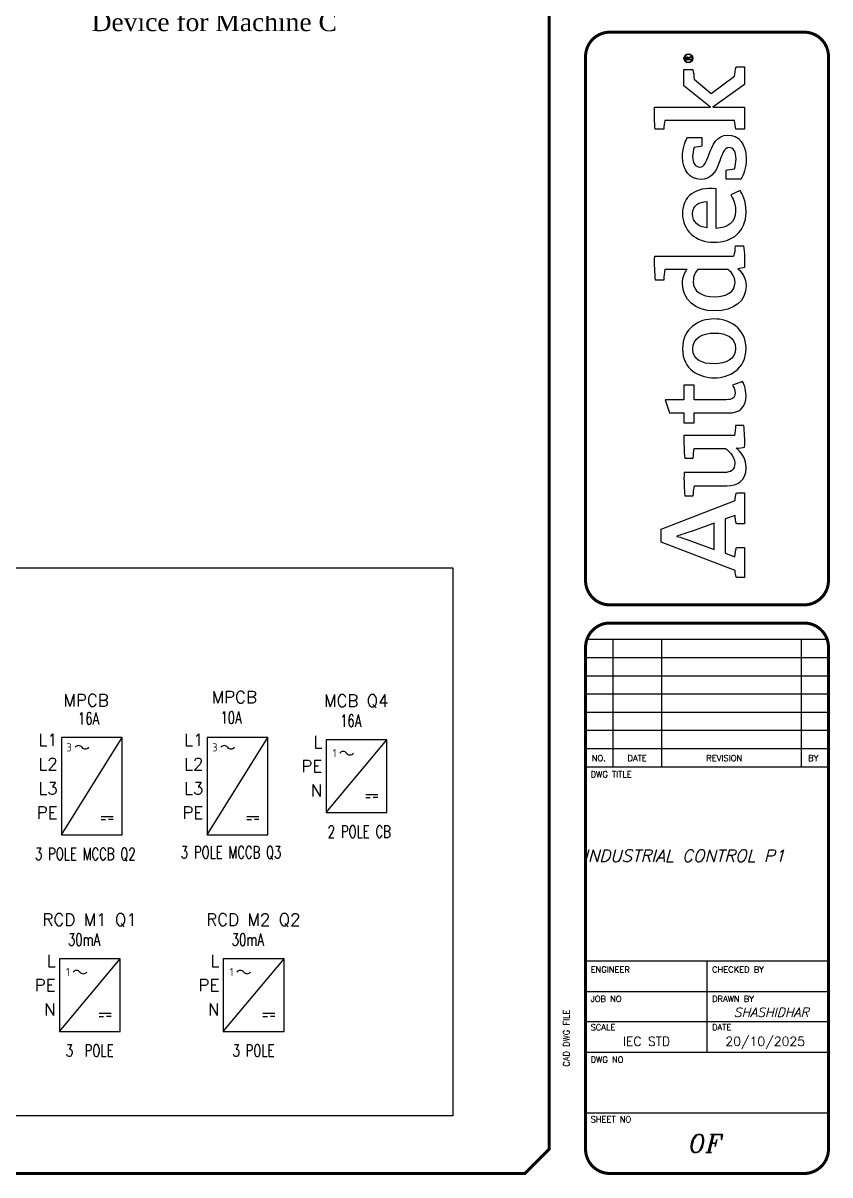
# Model space of a CAD drawing. Header units: inches. Extents: x 0 to 33.5, y 0 to 22.4.
# Drawn here: x 25.18 to 33.48, y 0.02 to 11.88 of the extents above; entities that cross this region are included whole.
import ezdxf
from ezdxf.enums import TextEntityAlignment as Align

# ---------------------------------------------------------------- set-up
doc = ezdxf.new("R2010")
doc.units = ezdxf.units.IN
doc.header["$MEASUREMENT"] = 0
for name, color, linetype in [('DESC', 150, 'Continuous'), ('LAYER_1', 160, 'Continuous'), ('MISC', 7, 'Continuous'), ('SYMS', 7, 'Continuous'), ('TAGS', 150, 'Continuous'), ('TERMS', 123, 'Continuous'), ('TITLE', 7, 'Continuous')]:
    doc.layers.add(name, color=color, linetype=linetype)
doc.styles.add('ITALIC', font='ITALIC')
doc.styles.add('SIMPLEX', font='SIMPLEX')
doc.styles.add('WD', font='romans.shx')
doc.styles.add('WD_IEC', font='ISOCP2.shx', dxfattribs={"width": 0.9, "height": 4})

# ---------------------------------------------------------------- blocks, each defined once
blk = doc.blocks.new('AI9-BLK2')
at = {"layer": 'LAYER_1', "color": 7}
blk.add_circle((0, 0), 2.03, dxfattribs=at)
blk.add_open_spline([(1.73, 0), (1.73, -1.02), (0.99, -1.75), (-0.01, -1.75), (-0.99, -1.75), (-1.73, -1.02), (-1.73, 0), (-1.73, 1.01), (-0.99, 1.75), (-0.01, 1.75), (0.99, 1.75), (1.73, 1.01), (1.73, 0)], degree=3, knots=[0, 0, 0, 0, 1, 1, 1, 2, 2, 2, 3, 3, 3, 4, 4, 4, 4], dxfattribs=at)
blk = doc.blocks.new('AI9-BLK1')
at = {"layer": 'LAYER_1', "color": 7}
for points, knots in [([(0.67, -1.05), (0.67, -1.05), (0.18, -0.36), (0.18, -0.36), (0.09, -0.24), (0.03, -0.15), (-0.06, -0.08), (0.29, -0.04), (0.5, 0.15), (0.5, 0.46), (0.5, 0.77), (0.28, 1.05), (-0.15, 1.05), (-0.15, 1.05), (-0.84, 1.05), (-0.84, 1.05), (-0.84, 1.05), (-0.84, -1.05), (-0.84, -1.05), (-0.84, -1.05), (-0.54, -1.05), (-0.54, -1.05), (-0.54, -1.05), (-0.54, -0.11), (-0.54, -0.11), (-0.37, -0.11), (-0.31, -0.16), (-0.2, -0.31), (-0.2, -0.31), (0.3, -1.05), (0.3, -1.05), (0.3, -1.05), (0.67, -1.05), (0.67, -1.05)], [0, 0, 0, 0, 1, 1, 1, 2, 2, 2, 3, 3, 3, 4, 4, 4, 5, 5, 5, 6, 6, 6, 7, 7, 7, 8, 8, 8, 9, 9, 9, 10, 10, 10, 11, 11, 11, 11]), ([(0.17, 0.46), (0.17, 0.16), (-0.08, 0.13), (-0.32, 0.13), (-0.32, 0.13), (-0.54, 0.13), (-0.54, 0.13), (-0.54, 0.13), (-0.54, 0.79), (-0.54, 0.79), (-0.54, 0.79), (-0.22, 0.79), (-0.22, 0.79), (0.06, 0.79), (0.17, 0.66), (0.17, 0.46)], [0, 0, 0, 0, 1, 1, 1, 2, 2, 2, 3, 3, 3, 4, 4, 4, 5, 5, 5, 5])]:
    blk.add_open_spline(points, degree=3, knots=knots, dxfattribs=at)
blk = doc.blocks.new('LOGO')
for points, knots in [([(35.2, 4.35), (35.2, 4.35), (22.07, 38.1), (22.07, 38.1), (22.07, 38.1), (16.08, 38.1), (16.08, 38.1), (16.08, 38.1), (3.2, 4.35), (3.2, 4.35), (2.17, 4.23), (0.92, 4), (0, 3.72), (0, 3.72), (0, 0), (0, 0), (0, 0), (13.72, 0), (13.72, 0), (13.72, 0), (13.72, 3.72), (13.72, 3.72), (12.41, 4), (10.86, 4.29), (9.49, 4.4), (9.49, 4.4), (11.09, 8.81), (11.09, 8.81), (11.09, 8.81), (26.77, 8.81), (26.77, 8.81), (26.77, 8.81), (28.39, 4.35), (28.39, 4.35), (27.02, 4.23), (25.77, 4), (24.51, 3.72), (24.51, 3.72), (24.51, 0), (24.51, 0), (24.51, 0), (38.69, 0), (38.69, 0), (38.69, 0), (38.69, 3.72), (38.69, 3.72), (37.89, 3.95), (36, 4.35), (35.2, 4.35)], [0, 0, 0, 0, 1, 1, 1, 2, 2, 2, 3, 3, 3, 4, 4, 4, 5, 5, 5, 6, 6, 6, 7, 7, 7, 8, 8, 8, 9, 9, 9, 10, 10, 10, 11, 11, 11, 12, 12, 12, 13, 13, 13, 14, 14, 14, 15, 15, 15, 16, 16, 16, 16]), ([(147.12, 4.68), (147.07, 5.37), (147.05, 6.12), (147.05, 6.92), (147.05, 6.92), (147.05, 41.08), (147.05, 41.08), (143.39, 41.25), (139.27, 41.02), (136.06, 40.68), (136.06, 40.68), (136.06, 36.96), (136.06, 36.96), (137.72, 36.84), (139.61, 36.61), (140.98, 36.38), (140.98, 36.38), (140.99, 36.38), (140.99, 36.38), (140.99, 36.38), (140.99, 26.2), (140.99, 26.2), (139.96, 27.06), (137.95, 28.38), (134.29, 28.38), (127.26, 28.38), (121.99, 22.6), (121.99, 13.79), (121.99, 4.52), (126.57, -0.69), (133.38, -0.69), (137.1, -0.69), (139.61, 1.09), (141.27, 3.09), (141.33, 2.12), (141.61, 0.63), (141.84, 0), (145.22, -0.17), (148.71, 0.06), (151.68, 0.4), (151.68, 0.4), (151.68, 4.12), (151.68, 4.12), (150.22, 4.23), (148.43, 4.45), (147.12, 4.68)], [0, 0, 0, 0, 1, 1, 1, 2, 2, 2, 3, 3, 3, 4, 4, 4, 5, 5, 5, 6, 6, 6, 7, 7, 7, 8, 8, 8, 9, 9, 9, 10, 10, 10, 11, 11, 11, 12, 12, 12, 13, 13, 13, 14, 14, 14, 15, 15, 15, 15]), ([(229.37, 4.57), (229.37, 4.57), (221.51, 15.23), (221.51, 15.23), (221.51, 15.23), (227.98, 23.01), (227.98, 23.01), (229.35, 23.12), (231.27, 23.34), (232.41, 23.63), (232.41, 23.63), (232.41, 27.69), (232.41, 27.69), (232.41, 27.69), (225.02, 27.69), (225.02, 27.69), (225.02, 27.69), (215.2, 15.61), (215.2, 15.61), (215.2, 15.61), (215.2, 41.19), (215.2, 41.19), (211.84, 41.34), (208.17, 41.17), (205.13, 40.88), (205.13, 40.88), (205.13, 36.94), (205.13, 36.94), (206.54, 36.82), (208.02, 36.64), (209.13, 36.45), (209.13, 36.45), (209.13, 4.51), (209.13, 4.51), (207.75, 4.41), (206.35, 4.21), (205.07, 3.95), (205.07, 3.95), (205.07, 0), (205.07, 0), (205.07, 0), (215.2, 0), (215.2, 0), (215.2, 0), (215.2, 14.46), (215.2, 14.46), (215.2, 14.46), (225.55, 0), (225.55, 0), (225.55, 0), (233.71, 0), (233.71, 0), (233.71, 0), (233.71, 3.82), (233.71, 3.82), (232.17, 4.17), (230.63, 4.4), (229.37, 4.57)], [0, 0, 0, 0, 1, 1, 1, 2, 2, 2, 3, 3, 3, 4, 4, 4, 5, 5, 5, 6, 6, 6, 7, 7, 7, 8, 8, 8, 9, 9, 9, 10, 10, 10, 11, 11, 11, 12, 12, 12, 13, 13, 13, 14, 14, 14, 15, 15, 15, 16, 16, 16, 17, 17, 17, 18, 18, 18, 19, 19, 19, 19]), ([(70.82, 23.06), (70.82, 23.06), (70.82, 27.69), (70.82, 27.69), (70.82, 27.69), (75.28, 27.69), (75.28, 27.69), (75.28, 27.69), (75.28, 34.33), (75.28, 34.33), (75.28, 34.33), (81.35, 36.24), (81.35, 36.24), (81.35, 36.24), (81.35, 27.69), (81.35, 27.69), (81.35, 27.69), (88.04, 27.69), (88.04, 27.69), (88.04, 27.69), (88.04, 23.06), (88.04, 23.06), (88.04, 23.06), (81.35, 23.06), (81.35, 23.06), (81.35, 23.06), (81.35, 8.35), (81.35, 8.35), (81.35, 5.61), (82.09, 4.35), (84.32, 4.35), (85.98, 4.35), (87.47, 5.15), (87.98, 5.49), (87.98, 5.49), (89.7, 0.92), (89.7, 0.92), (88.67, 0.34), (86.5, -0.69), (83.24, -0.69), (77.57, -0.69), (75.28, 2.4), (75.28, 7.38), (75.28, 7.38), (75.28, 23.06), (75.28, 23.06), (75.28, 23.06), (70.82, 23.06), (70.82, 23.06)], [0, 0, 0, 0, 1, 1, 1, 2, 2, 2, 3, 3, 3, 4, 4, 4, 5, 5, 5, 6, 6, 6, 7, 7, 7, 8, 8, 8, 9, 9, 9, 10, 10, 10, 11, 11, 11, 12, 12, 12, 13, 13, 13, 14, 14, 14, 15, 15, 15, 16, 16, 16, 16]), ([(12.84, 13.84), (12.84, 13.84), (16.64, 24.31), (16.64, 24.31), (17.79, 27.46), (18.19, 28.83), (18.82, 30.89), (18.82, 30.89), (18.93, 30.89), (18.93, 30.89), (19.56, 28.89), (19.96, 27.52), (21.1, 24.31), (21.1, 24.31), (24.91, 13.84), (24.91, 13.84), (24.91, 13.84), (12.84, 13.84), (12.84, 13.84)], [0, 0, 0, 0, 1, 1, 1, 2, 2, 2, 3, 3, 3, 4, 4, 4, 5, 5, 5, 6, 6, 6, 6]), ([(59.65, -0.06), (59.48, 0.63), (59.2, 2.57), (59.14, 3.83), (57.76, 2), (54.9, -0.74), (50.21, -0.74), (44.21, -0.74), (41.98, 3.15), (41.98, 8.07), (41.98, 8.07), (41.98, 22.94), (41.98, 22.94), (40.6, 23.17), (38.77, 23.4), (37.34, 23.51), (37.34, 23.51), (37.34, 27.29), (37.34, 27.29), (40.32, 27.57), (44.38, 27.8), (48.04, 27.63), (48.04, 27.63), (48.04, 9.33), (48.04, 9.33), (48.04, 6.24), (49.13, 4.46), (52.27, 4.46), (55.76, 4.46), (58.39, 7.89), (58.97, 8.64), (58.97, 8.64), (58.97, 23), (58.97, 23), (57.76, 23.17), (56.05, 23.4), (54.62, 23.51), (54.62, 23.51), (54.62, 27.29), (54.62, 27.29), (57.59, 27.69), (61.54, 27.8), (65.03, 27.69), (65.03, 27.69), (65.03, 4.63), (65.03, 4.63), (66.35, 4.4), (68.12, 4.18), (69.61, 4.06), (69.61, 4.06), (69.61, 0.34), (69.61, 0.34), (66.69, 0), (62.97, -0.23), (59.65, -0.06)], [0, 0, 0, 0, 1, 1, 1, 2, 2, 2, 3, 3, 3, 4, 4, 4, 5, 5, 5, 6, 6, 6, 7, 7, 7, 8, 8, 8, 9, 9, 9, 10, 10, 10, 11, 11, 11, 12, 12, 12, 13, 13, 13, 14, 14, 14, 15, 15, 15, 16, 16, 16, 17, 17, 17, 18, 18, 18, 18]), ([(104.75, -0.69), (95.2, -0.69), (91.36, 6.98), (91.36, 13.79), (91.36, 20.6), (95.08, 28.38), (104.64, 28.38), (114.13, 28.38), (118.31, 20.77), (118.31, 13.96), (118.31, 7.21), (114.25, -0.69), (104.75, -0.69)], [0, 0, 0, 0, 1, 1, 1, 2, 2, 2, 3, 3, 3, 4, 4, 4, 4]), ([(167.59, 4.06), (171.42, 4.06), (173.77, 5.49), (175.03, 6.24), (175.03, 6.24), (177.14, 2.06), (177.14, 2.06), (175.54, 1.09), (172.57, -0.69), (167.19, -0.69), (158.15, -0.69), (153.35, 5.49), (153.35, 14.02), (153.35, 22.48), (158.9, 28.38), (166.45, 28.38), (174.57, 28.38), (178.75, 22.48), (177.89, 12.93), (177.89, 12.93), (159.75, 12.93), (159.75, 12.93), (160.04, 7.89), (162.33, 4.06), (167.59, 4.06)], [0, 0, 0, 0, 1, 1, 1, 2, 2, 2, 3, 3, 3, 4, 4, 4, 5, 5, 5, 6, 6, 6, 7, 7, 7, 8, 8, 8, 8]), ([(193.34, 16.37), (190.23, 17.59), (187.77, 18.32), (187.77, 20.51), (187.77, 22.57), (189.85, 23.75), (192.61, 23.75), (194.13, 23.75), (195.63, 23.45), (196.75, 23.05), (196.92, 21.88), (197.07, 20.09), (197.32, 19.59), (197.32, 19.59), (201.33, 19.59), (201.33, 19.59), (201.33, 19.59), (201.33, 26.12), (201.33, 26.12), (200.23, 26.79), (197.13, 28.37), (192.35, 28.37), (186.46, 28.37), (182.17, 24.96), (182.17, 20.07), (182.17, 15.66), (184.93, 13.39), (189.13, 11.89), (193.39, 10.37), (196.74, 9.33), (196.74, 7.16), (196.74, 5.06), (194.96, 3.86), (191.41, 3.86), (189.95, 3.86), (188.14, 4.14), (187.03, 4.55), (186.85, 5.85), (186.59, 7.84), (186.3, 8.37), (186.3, 8.37), (182.29, 8.37), (182.29, 8.37), (182.29, 8.37), (182.29, 1.6), (182.29, 1.6), (182.29, 1.6), (182.29, 1.6), (182.29, 1.6), (184.06, 0.46), (187.46, -0.76), (191.78, -0.76), (198.3, -0.76), (202.45, 2.57), (202.45, 7.83), (202.45, 12.53), (197.83, 14.62), (193.34, 16.37)], [0, 0, 0, 0, 1, 1, 1, 2, 2, 2, 3, 3, 3, 4, 4, 4, 5, 5, 5, 6, 6, 6, 7, 7, 7, 8, 8, 8, 9, 9, 9, 10, 10, 10, 11, 11, 11, 12, 12, 12, 13, 13, 13, 14, 14, 14, 15, 15, 15, 16, 16, 16, 17, 17, 17, 18, 18, 18, 19, 19, 19, 19]), ([(104.52, 23.63), (99.6, 23.63), (97.77, 19.45), (97.77, 13.96), (97.77, 8.47), (99.89, 4.12), (104.81, 4.12), (109.78, 4.12), (111.84, 8.24), (111.84, 13.79), (111.84, 19.28), (109.5, 23.63), (104.52, 23.63)], [0, 0, 0, 0, 1, 1, 1, 2, 2, 2, 3, 3, 3, 4, 4, 4, 4]), ([(140.99, 7.61), (140.3, 6.69), (138.18, 4.35), (135.04, 4.35), (130.46, 4.35), (128.46, 8.12), (128.46, 13.84), (128.46, 19.62), (130.92, 23.46), (135.38, 23.46), (138.3, 23.46), (139.9, 22.31), (140.99, 21.34), (140.99, 21.34), (140.99, 7.61), (140.99, 7.61)], [0, 0, 0, 0, 1, 1, 1, 2, 2, 2, 3, 3, 3, 4, 4, 4, 5, 5, 5, 5]), ([(172, 17.28), (171.88, 20.77), (170.39, 23.74), (166.33, 23.74), (162.61, 23.74), (160.55, 21.22), (159.92, 17.28), (159.92, 17.28), (172, 17.28), (172, 17.28)], [0, 0, 0, 0, 1, 1, 1, 2, 2, 2, 3, 3, 3, 3])]:
    blk.add_open_spline(points, degree=3, knots=knots)
for name, p in [('AI9-BLK2', (237.56, 25.66)), ('AI9-BLK1', (237.76, 25.67))]:
    blk.add_blockref(name, p)
blk = doc.blocks.new('NO_NUM_acade_title')
at = {"layer": 'TITLE'}
for p, q in [((30.969, 5.531), (33.469, 5.531)), ((31.25, 5.531), (31.25, 4.219)), ((31.75, 5.531), (31.75, 4.219)), ((33.188, 5.531), (33.188, 4.219)), ((30.969, 5.344), (33.469, 5.344)), ((30.969, 5.156), (33.469, 5.156)), ((30.969, 4.969), (33.469, 4.969)), ((30.969, 4.781), (33.469, 4.781)), ((30.969, 4.594), (33.469, 4.594)), ((30.969, 4.406), (33.469, 4.406)), ((30.969, 4.219), (33.469, 4.219)), ((30.594, 0.281), (30.594, 2.214)), ((30.969, 2.219), (33.469, 2.219)), ((32.219, 1.281), (32.219, 2.219)), ((30.969, 1.906), (33.469, 1.906)), ((30.969, 1.594), (33.469, 1.594)), ((30.969, 1.281), (33.469, 1.281)), ((30.969, 0.656), (33.469, 0.656))]:
    blk.add_line(p, q, dxfattribs=at)
at = {"layer": 'TITLE', "const_width": 0.0312}
blk.add_lwpolyline([(30.594, 0.281), (30.594, 22.177), (30.344, 22.427), (0.281, 22.427), (0.031, 22.177), (0.031, 0.281), (0.281, 0.031), (30.344, 0.031)], close=True, dxfattribs=at)
for points in [[(31.219, 11.781, 0.414214), (30.969, 11.531, 0.414214)], [(33.469, 11.531, 0.414214), (33.219, 11.781, 0.414214)], [(30.969, 6.135, 0.414214), (31.219, 5.885, 0.414214)], [(33.219, 5.885, 0.414214), (33.469, 6.135, 0.414214)], [(31.219, 5.698, 0.414214), (30.969, 5.448, 0.414214)], [(33.469, 5.448, 0.414214), (33.219, 5.698, 0.414214)], [(30.969, 0.281, 0.414214), (31.219, 0.031, 0.414214)], [(33.219, 0.031, 0.414214), (33.469, 0.281, 0.414214)]]:
    blk.add_lwpolyline(points, format="xyb", dxfattribs=at)
for points in [[(31.219, 11.781), (33.219, 11.781)], [(31.219, 5.885), (33.219, 5.885)], [(31.219, 5.698), (33.219, 5.698)], [(30.969, 5.448), (30.969, 0.281)], [(33.469, 5.448), (33.469, 0.281)], [(31.219, 0.031), (33.219, 0.031)]]:
    blk.add_lwpolyline(points, dxfattribs=at)
at = {"layer": 'TITLE', "color": 7, "const_width": 0.0312}
for points in [[(30.969, 11.531), (30.969, 6.135)], [(33.469, 11.531), (33.469, 6.135)]]:
    blk.add_lwpolyline(points, dxfattribs=at)
at = {"xscale": 0.02250000000000085, "yscale": 0.02250000000000085, "zscale": 0.02250000000000085, "rotation": 90}
blk.add_blockref('LOGO', (32.605, 6.167), dxfattribs=at)
at = {"layer": 'TITLE', "color": 1}
for s, height, style, p in [('NO.', 0.0625, 'SIMPLEX', (31.104, 4.307)), ('DATE', 0.0625, 'SIMPLEX', (31.5, 4.307)), ('REVISION', 0.0625, 'SIMPLEX', (32.396, 4.307)), ('BY', 0.0625, 'SIMPLEX', (33.313, 4.307)), ('OF', 0.1875, 'ITALIC', (32.208, 0.339))]:
    blk.add_text(s, height=height, dxfattribs=dict(at, style=style)).set_placement(p, align=Align.MIDDLE)
at = {"layer": 'TITLE', "color": 1, "style": 'SIMPLEX'}
for s, p in [('DWG TITLE', (31.021, 4.109)), ('ENGINEER', (31.021, 2.099)), ('CHECKED BY', (32.271, 2.099)), ('JOB NO', (31.021, 1.797)), ('DRAWN BY', (32.271, 1.797)), ('SCALE', (31.021, 1.505)), ('DATE', (32.271, 1.505)), ('DWG NO', (31.021, 1.172)), ('SHEET NO', (31.021, 0.557))]:
    blk.add_text(s, height=0.0625, dxfattribs=at).set_placement(p)
blk.add_text('CAD DWG FILE', height=0.0625, rotation=90, dxfattribs=at).set_placement((30.802, 1.13))
at = {"layer": 'TITLE', "color": 1, "style": 'ITALIC'}
for tag, height, p in [('TITLE#1', 0.125, (32.156, 3.406)), ('TITLE#2', 0.125, (32.156, 3.204)), ('TITLE#3', 0.125, (32.156, 3.001)), ('TITLE#4', 0.125, (32.156, 2.799)), ('DWG#', 0.2, (32.156, 0.826))]:
    blk.add_attdef(tag, text='', height=height, dxfattribs=at).set_placement(p, align=Align.CENTER)
at = {"layer": 'TITLE', "color": 1, "style": 'SIMPLEX'}
blk.add_attdef('CAD#', (30.826, 1.958), '', height=0.0938, rotation=90, dxfattribs=at)
at = {"layer": 'TITLE', "color": 1}
for tag, p, height, style in [('ENGINEER', (31.237, 1.958), 0.0938, 'ITALIC'), ('CHKDBY', (32.424, 1.958), 0.0938, 'ITALIC'), ('JOB#', (31.464, 1.644), 0.0938, 'SIMPLEX'), ('DRAWNBY', (32.494, 1.644), 0.0938, 'ITALIC'), ('SCALE', (31.353, 1.344), 0.0938, 'SIMPLEX'), ('DATE', (32.408, 1.344), 0.0938, 'SIMPLEX'), ('SHTS', (32.532, 0.25), 0.2, 'ITALIC')]:
    blk.add_attdef(tag, p, '', height=height, dxfattribs=dict(at, style=style))
at = {"layer": 'TITLE', "color": 1, "style": 'ITALIC'}
blk.add_attdef('SH#', text='', height=0.2, dxfattribs=at).set_placement((31.881, 0.25), align=Align.RIGHT)
at = {"layer": 'TITLE', "color": 7, "flags": 9}
blk.add_attdef('WD_TB', (31.219, 0.031), '', height=0.125, dxfattribs=at)
blk = doc.blocks.new('HPW1_3PH')
for p, q in [((0, -0.875), (0.625, 0.125)), ((0.407, -0.687), (0.532, -0.687)), ((0.407, -0.719), (0.454, -0.719)), ((0.532, -0.719), (0.485, -0.719))]:
    blk.add_line(p, q)
blk.add_lwpolyline([(0.625, 0.125), (0, 0.125), (0, -0.875), (0.625, -0.875)], close=True)
for centre, start, end in [((0.175, -0.001), 36.8699, 143.1301), ((0.245, 0.052), 216.8699, 323.1301)]:
    blk.add_arc(centre, 0.0438, start, end)
at = {"style": 'WD_IEC'}
blk.add_text('3', height=0.084, dxfattribs=at).set_placement((0.105, 0.025), align=Align.MIDDLE_RIGHT)
at = {"style": 'WD', "width": 0.7}
for tag, p in [('INST', (-0.284, 0.794)), ('LOC', (-0.284, 0.624)), ('RATING1', (-0.284, 0.285)), ('XREF', (-0.284, -1.003)), ('DESC1', (-0.284, -1.16)), ('DESC2', (-0.284, -1.316)), ('DESC3', (-0.284, -1.47))]:
    blk.add_attdef(tag, text='', height=0.125, dxfattribs=at).set_placement(p, align=Align.CENTER)
at = {"style": 'WD'}
blk.add_attdef('TAG1', text='', height=0.125, dxfattribs=at).set_placement((-0.284, 0.455), align=Align.CENTER)
at = {"linetype": 'Continuous', "style": 'WD', "flags": 9}
for tag, p in [('MFG', (0.887, 0.257)), ('CAT', (0.889, 0.277)), ('ASSYCODE', (0.887, -0.689))]:
    blk.add_attdef(tag, text='', height=0.01, dxfattribs=at).set_placement(p, align=Align.CENTER)
at = {"linetype": 'Continuous', "style": 'WD', "flags": 8}
for tag, p in [('TERM01', (-0.04, 0.04)), ('TERM02', (-0.04, -0.21)), ('TERM05', (1.352, -0.21)), ('TERM03', (-0.04, -0.46)), ('TERM06', (1.352, -0.46)), ('TERM04', (-0.04, -0.71))]:
    blk.add_attdef(tag, text='', height=0.125, dxfattribs=at).set_placement(p, align=Align.RIGHT)
at = {"style": 'WD'}
for tag, p, height, flags in [('X4TERM01', (0, 0), 0.0125, 1), ('X4TERM02', (0, -0.25), 0.0125, 1), ('X1TERM05', (0.625, -0.25), 0.0125, 1), ('X4TERM03', (0, -0.5), 0.0125, 1), ('X1TERM06', (0.625, -0.5), 0.0125, 1), ('FAMILY', (0.862, -0.608), 0.01, 9), ('X4TERM04', (0, -0.75), 0.0125, 1)]:
    blk.add_attdef(tag, p, '', height=height, dxfattribs=dict(at, flags=flags))
blk = doc.blocks.new('HPW1_1PH')
for p, q in [((0, -0.625), (0.625, 0.125)), ((0.407, -0.437), (0.532, -0.437)), ((0.407, -0.469), (0.454, -0.469)), ((0.532, -0.469), (0.485, -0.469))]:
    blk.add_line(p, q)
blk.add_lwpolyline([(0.625, 0.125), (0, 0.125), (0, -0.625), (0.625, -0.625)], close=True)
for centre, start, end in [((0.175, -0.039), 36.8699, 143.1301), ((0.245, 0.014), 216.8699, 323.1301)]:
    blk.add_arc(centre, 0.0438, start, end)
at = {"style": 'WD_IEC'}
blk.add_text('1', height=0.084, dxfattribs=at).set_placement((0.105, -0.012), align=Align.MIDDLE_RIGHT)
at = {"style": 'WD', "width": 0.7}
for tag, p in [('INST', (-0.284, 0.794)), ('LOC', (-0.284, 0.624)), ('RATING1', (-0.284, 0.285)), ('XREF', (-0.284, -0.691)), ('DESC1', (-0.284, -0.847)), ('DESC2', (-0.284, -1.003)), ('DESC3', (-0.284, -1.158))]:
    blk.add_attdef(tag, text='', height=0.125, dxfattribs=at).set_placement(p, align=Align.CENTER)
at = {"style": 'WD'}
blk.add_attdef('TAG1', text='', height=0.125, dxfattribs=at).set_placement((-0.284, 0.455), align=Align.CENTER)
at = {"linetype": 'Continuous', "style": 'WD', "flags": 9}
for tag, p in [('MFG', (0.887, 0.257)), ('CAT', (0.889, 0.277)), ('ASSYCODE', (0.887, -0.564))]:
    blk.add_attdef(tag, text='', height=0.01, dxfattribs=at).set_placement(p, align=Align.CENTER)
at = {"linetype": 'Continuous', "style": 'WD', "flags": 8}
for tag, p in [('TERM01', (-0.04, 0.04)), ('TERM04', (1.352, -0.085)), ('TERM02', (-0.04, -0.21)), ('TERM05', (1.352, -0.335)), ('TERM03', (-0.04, -0.46))]:
    blk.add_attdef(tag, text='', height=0.125, dxfattribs=at).set_placement(p, align=Align.RIGHT)
at = {"style": 'WD'}
for tag, p, height, flags in [('X4TERM01', (0, 0), 0.0125, 1), ('X1TERM04', (0.625, -0.125), 0.0125, 1), ('X4TERM02', (0, -0.25), 0.0125, 1), ('X1TERM05', (0.625, -0.375), 0.0125, 1), ('FAMILY', (0.862, -0.483), 0.01, 9), ('X4TERM03', (0, -0.5), 0.0125, 1)]:
    blk.add_attdef(tag, p, '', height=height, dxfattribs=dict(at, flags=flags))

msp = doc.modelspace()

# ---------------------------------------------------------------- linework, layer by layer
msp.add_lwpolyline([(6.656, 6.267), (29.604, 6.267), (29.604, 0.624), (6.656, 0.624)], close=True)

# ---------------------------------------------------------------- block references
ref = msp.add_blockref('NO_NUM_acade_title', (0, 0))
ref.add_attrib('DRAWNBY', 'SHASHIDHAR', (32.494, 1.644), dxfattribs={"layer": 'TITLE', "color": 1, "height": 0.0938, "style": 'ITALIC'})
ref.add_attrib('SCALE', 'IEC STD', (31.353, 1.344), dxfattribs={"layer": 'TITLE', "color": 1, "height": 0.0938, "style": 'SIMPLEX'})
ref.add_attrib('DATE', '20/10/2025', (32.408, 1.344), dxfattribs={"layer": 'TITLE', "color": 1, "height": 0.0938, "style": 'SIMPLEX'})
ref.add_attrib('TITLE#1', 'INDUSTRIAL CONTROL P1', dxfattribs={"layer": 'TITLE', "color": 1, "height": 0.125, "style": 'ITALIC'}).set_placement((31.985, 3.239), align=Align.CENTER)
at = {"layer": 'SYMS'}
ref = msp.add_blockref('HPW1_3PH', (27.075, 4.393), dxfattribs=at)
ref.add_attrib('RATING1', '10A', dxfattribs={"layer": 'MISC', "height": 0.125, "style": 'WD', "width": 0.7}).set_placement((27.32, 4.662), align=Align.CENTER)
ref.add_attrib('DESC1', '3 POLE MCCB Q3', dxfattribs={"layer": 'DESC', "height": 0.125, "style": 'WD', "width": 0.7}).set_placement((27.32, 3.275), align=Align.CENTER)
ref.add_attrib('TAG1', 'MPCB', dxfattribs={"layer": 'TAGS', "height": 0.125, "style": 'WD'}).set_placement((27.353, 4.873), align=Align.CENTER)
ref.add_attrib('TERM03', 'L3', dxfattribs={"layer": 'TERMS', "linetype": 'Continuous', "height": 0.125, "style": 'WD', "flags": 8}).set_placement((27.035, 3.933), align=Align.RIGHT)
ref.add_attrib('TERM02', 'L2', dxfattribs={"layer": 'TERMS', "linetype": 'Continuous', "height": 0.125, "style": 'WD', "flags": 8}).set_placement((27.035, 4.183), align=Align.RIGHT)
ref.add_attrib('TERM01', 'L1', dxfattribs={"layer": 'TERMS', "linetype": 'Continuous', "height": 0.125, "style": 'WD', "flags": 8}).set_placement((27.035, 4.433), align=Align.RIGHT)
ref.add_attrib('TERM04', 'PE', dxfattribs={"layer": 'TERMS', "linetype": 'Continuous', "height": 0.125, "style": 'WD', "flags": 8}).set_placement((27.035, 3.683), align=Align.RIGHT)
ref = msp.add_blockref('HPW1_3PH', (25.575, 4.393), dxfattribs=at)
ref.add_attrib('RATING1', '16A', dxfattribs={"layer": 'MISC', "height": 0.125, "style": 'WD', "width": 0.7}).set_placement((25.853, 4.653), align=Align.CENTER)
ref.add_attrib('DESC1', '3 POLE MCCB Q2', dxfattribs={"layer": 'DESC', "height": 0.125, "style": 'WD', "width": 0.7}).set_placement((25.82, 3.258), align=Align.CENTER)
ref.add_attrib('TAG1', 'MPCB', dxfattribs={"layer": 'TAGS', "height": 0.125, "style": 'WD'}).set_placement((25.828, 4.84), align=Align.CENTER)
ref.add_attrib('TERM03', 'L3', dxfattribs={"layer": 'TERMS', "linetype": 'Continuous', "height": 0.125, "style": 'WD', "flags": 8}).set_placement((25.535, 3.933), align=Align.RIGHT)
ref.add_attrib('TERM02', 'L2', dxfattribs={"layer": 'TERMS', "linetype": 'Continuous', "height": 0.125, "style": 'WD', "flags": 8}).set_placement((25.535, 4.183), align=Align.RIGHT)
ref.add_attrib('TERM01', 'L1', dxfattribs={"layer": 'TERMS', "linetype": 'Continuous', "height": 0.125, "style": 'WD', "flags": 8}).set_placement((25.535, 4.433), align=Align.RIGHT)
ref.add_attrib('TERM04', 'PE', dxfattribs={"layer": 'TERMS', "linetype": 'Continuous', "height": 0.125, "style": 'WD', "flags": 8}).set_placement((25.535, 3.683), align=Align.RIGHT)
ref = msp.add_blockref('HPW1_1PH', (28.299, 4.371), dxfattribs=at)
ref.add_attrib('TERM01', 'L', dxfattribs={"layer": 'TERMS', "linetype": 'Continuous', "height": 0.125, "style": 'WD', "flags": 8}).set_placement((28.259, 4.411), align=Align.RIGHT)
ref.add_attrib('TERM02', 'PE', dxfattribs={"layer": 'TERMS', "linetype": 'Continuous', "height": 0.125, "style": 'WD', "flags": 8}).set_placement((28.259, 4.161), align=Align.RIGHT)
ref.add_attrib('TERM03', 'N', dxfattribs={"layer": 'TERMS', "linetype": 'Continuous', "height": 0.125, "style": 'WD', "flags": 8}).set_placement((28.259, 3.911), align=Align.RIGHT)
ref.add_attrib('TAG1', 'MCB Q4', dxfattribs={"layer": 'TAGS', "height": 0.125, "style": 'WD'}).set_placement((28.609, 4.836), align=Align.CENTER)
ref.add_attrib('DESC1', '2 POLE CB', dxfattribs={"layer": 'DESC', "height": 0.125, "style": 'WD', "width": 0.7}).set_placement((28.64, 3.488), align=Align.CENTER)
ref.add_attrib('RATING1', '16A', dxfattribs={"layer": 'MISC', "height": 0.125, "style": 'WD', "width": 0.7}).set_placement((28.552, 4.63), align=Align.CENTER)
ref = msp.add_blockref('HPW1_1PH', (25.554, 2.117), dxfattribs=at)
ref.add_attrib('TERM01', 'L', dxfattribs={"layer": 'TERMS', "linetype": 'Continuous', "height": 0.125, "style": 'WD', "flags": 8}).set_placement((25.514, 2.157), align=Align.RIGHT)
ref.add_attrib('TERM02', 'PE', dxfattribs={"layer": 'TERMS', "linetype": 'Continuous', "height": 0.125, "style": 'WD', "flags": 8}).set_placement((25.514, 1.907), align=Align.RIGHT)
ref.add_attrib('TERM03', 'N', dxfattribs={"layer": 'TERMS', "linetype": 'Continuous', "height": 0.125, "style": 'WD', "flags": 8}).set_placement((25.514, 1.657), align=Align.RIGHT)
ref.add_attrib('TAG1', 'RCD M1 Q1', dxfattribs={"layer": 'TAGS', "height": 0.125, "style": 'WD'}).set_placement((25.864, 2.582), align=Align.CENTER)
ref.add_attrib('DESC1', '3  POLE ', dxfattribs={"layer": 'DESC', "height": 0.125, "style": 'WD', "width": 0.7}).set_placement((25.895, 1.234), align=Align.CENTER)
ref.add_attrib('RATING1', '30mA', dxfattribs={"layer": 'MISC', "height": 0.125, "style": 'WD', "width": 0.7}).set_placement((25.807, 2.376), align=Align.CENTER)
ref = msp.add_blockref('HPW1_1PH', (27.24, 2.117), dxfattribs=at)
ref.add_attrib('TERM01', 'L', dxfattribs={"layer": 'TERMS', "linetype": 'Continuous', "height": 0.125, "style": 'WD', "flags": 8}).set_placement((27.2, 2.157), align=Align.RIGHT)
ref.add_attrib('TERM02', 'PE', dxfattribs={"layer": 'TERMS', "linetype": 'Continuous', "height": 0.125, "style": 'WD', "flags": 8}).set_placement((27.2, 1.907), align=Align.RIGHT)
ref.add_attrib('TERM03', 'N', dxfattribs={"layer": 'TERMS', "linetype": 'Continuous', "height": 0.125, "style": 'WD', "flags": 8}).set_placement((27.2, 1.657), align=Align.RIGHT)
ref.add_attrib('TAG1', 'RCD M2 Q2', dxfattribs={"layer": 'TAGS', "height": 0.125, "style": 'WD'}).set_placement((27.55, 2.582), align=Align.CENTER)
ref.add_attrib('DESC1', '3 POLE ', dxfattribs={"layer": 'DESC', "height": 0.125, "style": 'WD', "width": 0.7}).set_placement((27.581, 1.234), align=Align.CENTER)
ref.add_attrib('RATING1', '30mA', dxfattribs={"layer": 'MISC', "height": 0.125, "style": 'WD', "width": 0.7}).set_placement((27.493, 2.376), align=Align.CENTER)

# ---------------------------------------------------------------- texts
at = {"insert": (25.885, 16.98), "char_height": 0.375, "width": 4.18579, "attachment_point": 1}
msp.add_mtext('\\pxb0.41667,a0.41667,sm1,qj;{\\fTimes New Roman|b0|i0|c0|p18;\\H0.5x;Q1 : Main 32A MCCB (4-pole)\\P Q2 : 16A MPCB (3-pole) for Machine A\\P Q3 : 10A MPCB (3-pole) for Machine B\\P Q4 : 16A MCB (1-pole) for Machine C \\P  K1 : Contactor for Machine A\\P K2 : Contactor for Machine B \\PF1 : Thermal overload relay for Machine A\\P F2 : Thermal overload relay for Machine B \\PS1 : Start/Stop buttons for Machine A\\PS2 : Start/Stop buttons for Machine B \\PRCD : 30mA Residual Current Device for Machine C}', dxfattribs=at)

doc.saveas('drawing.dxf')
